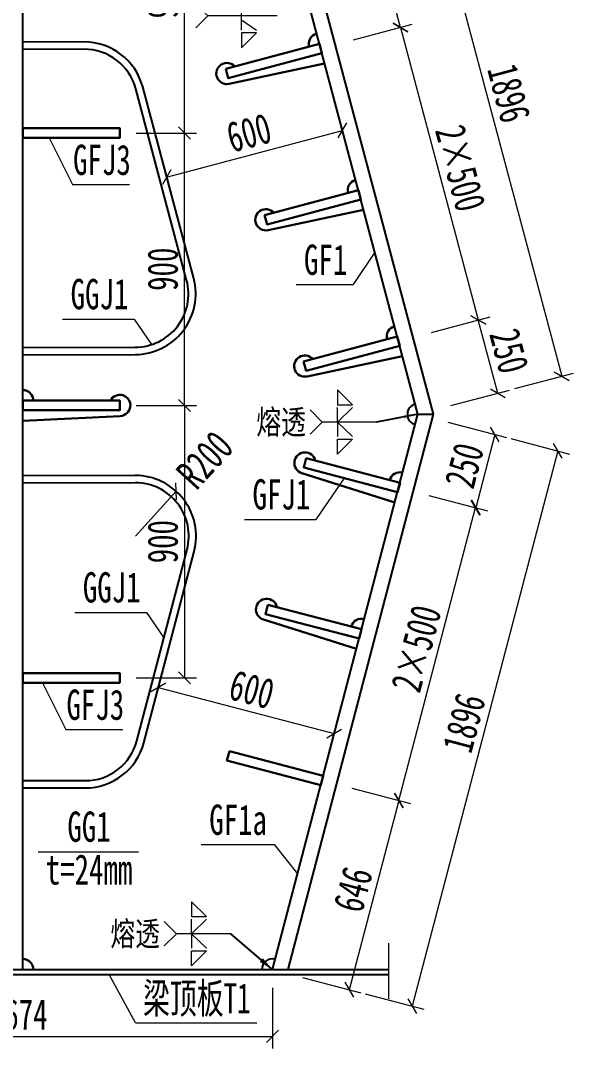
# Model space of a CAD drawing. Header units: millimetres. Extents: x -89049 to 410567, y -307459 to -100425.
# Drawn here: x 140154 to 141979, y -291453 to -288057 of the extents above; entities that cross this region are included whole.
import ezdxf
from ezdxf.enums import TextEntityAlignment as Align

# ---------------------------------------------------------------- set-up
doc = ezdxf.new("R2010")
doc.units = ezdxf.units.MM
doc.layers.get('Defpoints').update_dxf_attribs({"color": 8})
for name, color, linetype, lineweight in [('Dim', 4, 'Continuous', 15), ('文字', 7, 'Continuous', 15), ('桥 构造粗实', 1, 'Continuous', 30), ('细实线', 4, 'Continuous', 15), ('钢板粗线', 1, 'Continuous', 25)]:
    doc.layers.add(name, color=color, linetype=linetype, lineweight=lineweight)
doc.layers.add('Text', color=4, linetype='Continuous')
doc.styles.add('111', font='', dxfattribs={"width": 0.7})
doc.styles.add('BM_Dim', font='', dxfattribs={"width": 0.85})
doc.styles.add('SMEDI', font='', dxfattribs={"width": 0.75})
doc.styles.get("Standard").update_dxf_attribs({"font": ''})
doc.styles.get('111').set_extended_font_data('仿宋_GB2312')
doc.styles.get('BM_Dim').set_extended_font_data('仿宋_GB2312')
doc.styles.get('SMEDI').set_extended_font_data('仿宋_GB2312')
doc.styles.get('Standard').set_extended_font_data('仿宋_GB2312')
doc.dimstyles.new('200', dxfattribs={"dimscale": 0, "dimtxt": 2.5, "dimasz": 1, "dimexe": 1, "dimexo": 1, "dimgap": 0.6, "dimtad": 1, "dimdec": 0, "dimdsep": 46, "dimtxsty": '111', "dimblk": 'OBLIQUE', "dimcen": 0, "dimclrd": 4, "dimclre": 4, "dimclrt": 4, "dimadec": 1, "dimazin": 2, "dimtfac": 1, "dimtdec": 0, "dimtix": 1, "dimtmove": 2, "dimatfit": 3, "dimfxl": 4, "dimfxlon": 1, "dimtolj": 1, "dimlwd": -1, "dimlwe": -1, "dimarcsym": 0})
doc.dimstyles.new('MSteel_1.0_1.0', dxfattribs={"dimtxt": 3, "dimasz": 1.2, "dimexe": 1, "dimexo": 1, "dimgap": 1, "dimtad": 3, "dimtoh": 1, "dimdec": 0, "dimzin": 0, "dimdsep": 46, "dimtxsty": 'Standard', "dimblk": 'ARCHTICK', "dimcen": 0.09, "dimclrd": 3, "dimclre": 3, "dimadec": 0, "dimazin": 0, "dimtfac": 1, "dimtdec": 4, "dimtofl": 0, "dimtmove": 0, "dimatfit": 3, "dimfxl": 1, "dimtolj": 1, "dimtzin": 0, "dimarcsym": 0})

# ---------------------------------------------------------------- blocks, each defined once
blk = doc.blocks.new('_Oblique')
at = {"color": 0, "linetype": 'ByBlock', "lineweight": -2}
blk.add_line((-0.5, -0.5), (0.5, 0.5), dxfattribs=at)
blk = doc.blocks.new('*D2580')
at = {"layer": 'Defpoints', "color": 0, "transparency": 16777216}
for p in [(141664.9, -289046.6), (141401.6, -289116.6), (141465.8, -289358.2)]:
    blk.add_point(p, dxfattribs=at)
at = {"layer": '细实线', "color": 4, "transparency": 16777216}
for p, q in [((141510.3, -289087.7), (141703.6, -289036.3)), ((141729.1, -289288.2), (141664.9, -289046.6)), ((141574.5, -289329.3), (141767.8, -289277.9))]:
    blk.add_line(p, q, dxfattribs=at)
at = {"layer": '细实线', "color": 4, "transparency": 16777216, "xscale": 40, "yscale": 40, "zscale": 40}
for p, rotation in [((141664.9, -289046.6), 104.8871857028833), ((141729.1, -289288.2), 284.8871857028834)]:
    blk.add_blockref('_Oblique', p, dxfattribs=dict(at, rotation=rotation))
at = {"layer": '细实线', "color": 4, "transparency": 16777216, "insert": (141766.2, -289149), "char_height": 100, "attachment_point": 5, "rotation": 284.8872, "style": '111'}
blk.add_mtext('\\A1;250', dxfattribs=at)
blk = doc.blocks.new('*D2581')
at = {"layer": 'Defpoints', "color": 0, "transparency": 16777216}
for p in [(141144.6, -288150.2), (141664.9, -289046.6), (141401.6, -289116.6)]:
    blk.add_point(p, dxfattribs=at)
at = {"layer": '细实线', "color": 4, "transparency": 16777216}
for p, q in [((141253.4, -288121.3), (141446.7, -288069.9)), ((141408, -288080.2), (141664.9, -289046.6)), ((141510.3, -289087.7), (141703.6, -289036.3))]:
    blk.add_line(p, q, dxfattribs=at)
at = {"layer": '细实线', "color": 4, "transparency": 16777216, "xscale": 40, "yscale": 40, "zscale": 40}
for p, rotation in [((141408, -288080.2), 104.887185670717), ((141664.9, -289046.6), 284.887185670717)]:
    blk.add_blockref('_Oblique', p, dxfattribs=dict(at, rotation=rotation))
at = {"layer": '细实线', "color": 4, "transparency": 16777216, "insert": (141605.6, -288545), "char_height": 100, "attachment_point": 5, "rotation": 284.8872, "style": '111'}
blk.add_mtext('\\A1;\\f仿宋_GB2312|b0|i0|c134|p49;2×500', dxfattribs=at)
blk = doc.blocks.new('*D2582')
at = {"layer": 'Defpoints', "color": 0, "transparency": 16777216}
for p in [(141242, -287455.6), (140978.6, -287525.6), (141144.6, -288150.2)]:
    blk.add_point(p, dxfattribs=at)
at = {"layer": '细实线', "color": 4, "transparency": 16777216}
for p, q in [((141087.3, -287496.7), (141280.6, -287445.4)), ((141408, -288080.2), (141242, -287455.6)), ((141253.4, -288121.3), (141446.7, -288069.9))]:
    blk.add_line(p, q, dxfattribs=at)
at = {"layer": '细实线', "color": 4, "transparency": 16777216, "xscale": 40, "yscale": 40, "zscale": 40}
for p, rotation in [((141242, -287455.6), 104.8872432284968), ((141408, -288080.2), 284.8872432284967)]:
    blk.add_blockref('_Oblique', p, dxfattribs=dict(at, rotation=rotation))
at = {"layer": '细实线', "color": 4, "transparency": 16777216, "insert": (141394.1, -287749.5), "char_height": 100, "attachment_point": 5, "rotation": 284.8872, "style": '111'}
blk.add_mtext('\\A1;646', dxfattribs=at)
blk = doc.blocks.new('*D2584')
at = {"layer": 'Defpoints', "color": 0, "transparency": 16777216}
for p in [(140978.6, -287525.6), (141940, -289232.2), (141465.8, -289358.2)]:
    blk.add_point(p, dxfattribs=at)
at = {"layer": '细实线', "color": 4, "transparency": 16777216}
for p, q in [((141298.2, -287440.7), (141491.5, -287389.3)), ((141452.8, -287399.6), (141940, -289232.2)), ((141785.4, -289273.3), (141978.7, -289221.9))]:
    blk.add_line(p, q, dxfattribs=at)
at = {"layer": '细实线', "color": 4, "transparency": 16777216, "xscale": 40, "yscale": 40, "zscale": 40}
for p, rotation in [((141452.8, -287399.6), 104.8872052907259), ((141940, -289232.2), 284.8872052907259)]:
    blk.add_blockref('_Oblique', p, dxfattribs=dict(at, rotation=rotation))
at = {"layer": '细实线', "color": 4, "transparency": 16777216, "insert": (141765.6, -288297.5), "char_height": 100, "attachment_point": 5, "rotation": 284.8872, "style": '111'}
blk.add_mtext('\\A1;1896', dxfattribs=at)
blk = doc.blocks.new('*D2586')
at = {"layer": 'Defpoints', "color": 0, "transparency": 16777216}
for p in [(141465.8, -289358.2), (141402.4, -289600.1), (141656.2, -289666.6)]:
    blk.add_point(p, dxfattribs=at)
at = {"layer": '细实线', "color": 4, "transparency": 16777216}
for p, q in [((141564.8, -289384.2), (141758.3, -289434.9)), ((141719.6, -289424.7), (141656.2, -289666.6)), ((141501.5, -289626), (141694.9, -289676.7))]:
    blk.add_line(p, q, dxfattribs=at)
at = {"layer": '细实线', "color": 4, "transparency": 16777216, "xscale": 40, "yscale": 40, "zscale": 40}
for p, rotation in [((141719.6, -289424.7), 75.31779876453062), ((141656.2, -289666.6), 255.3177987645306)]:
    blk.add_blockref('_Oblique', p, dxfattribs=dict(at, rotation=rotation))
at = {"layer": '细实线', "color": 4, "transparency": 16777216, "insert": (141618.7, -289527.5), "char_height": 100, "attachment_point": 5, "rotation": 75.3178, "style": '111'}
blk.add_mtext('\\A1;250', dxfattribs=at)
blk = doc.blocks.new('*D2588')
at = {"layer": 'Defpoints', "color": 0, "transparency": 16777216}
for p in [(141402.4, -289600.1), (141656.1, -289666.5), (141149, -290567.4)]:
    blk.add_point(p, dxfattribs=at)
at = {"layer": '细实线', "color": 4, "transparency": 16777216}
for p, q in [((141501.4, -289626), (141694.8, -289676.7)), ((141402.7, -290633.9), (141656.1, -289666.5)), ((141247.9, -290593.3), (141441.4, -290644))]:
    blk.add_line(p, q, dxfattribs=at)
at = {"layer": '细实线', "color": 4, "transparency": 16777216, "xscale": 40, "yscale": 40, "zscale": 40}
for p, rotation in [((141656.1, -289666.5), 75.3177987966896), ((141402.7, -290633.9), 255.3177987966896)]:
    blk.add_blockref('_Oblique', p, dxfattribs=dict(at, rotation=rotation))
at = {"layer": '细实线', "color": 4, "transparency": 16777216, "insert": (141460.2, -290132.1), "char_height": 100, "attachment_point": 5, "rotation": 75.3178, "style": '111'}
blk.add_mtext('\\A1;\\f仿宋_GB2312|b0|i0|c134|p49;2×500', dxfattribs=at)
blk = doc.blocks.new('*D2590')
at = {"layer": 'Defpoints', "color": 0, "transparency": 16777216}
for p in [(141148.9, -290567.4), (140985.2, -291192.4), (141239, -291258.9)]:
    blk.add_point(p, dxfattribs=at)
at = {"layer": '细实线', "color": 4, "transparency": 16777216}
for p, q in [((141247.9, -290593.3), (141441.4, -290644)), ((141402.7, -290633.8), (141239, -291258.9)), ((141084.2, -291218.3), (141277.7, -291269))]:
    blk.add_line(p, q, dxfattribs=at)
at = {"layer": '细实线', "color": 4, "transparency": 16777216, "xscale": 40, "yscale": 40, "zscale": 40}
for p, rotation in [((141402.7, -290633.8), 75.32641837492767), ((141239, -291258.9), 255.3264183749276)]:
    blk.add_blockref('_Oblique', p, dxfattribs=dict(at, rotation=rotation))
at = {"layer": '细实线', "color": 4, "transparency": 16777216, "insert": (141251.6, -290928.2), "char_height": 100, "attachment_point": 5, "rotation": 75.3264, "style": '111'}
blk.add_mtext('\\A1;646', dxfattribs=at)
blk = doc.blocks.new('*D2592')
at = {"layer": 'Defpoints', "color": 0, "transparency": 16777216}
for p in [(141465.8, -289358.2), (140985.2, -291192.4), (141446.6, -291313.3)]:
    blk.add_point(p, dxfattribs=at)
at = {"layer": '细实线', "color": 4, "transparency": 16777216}
for p, q in [((141772.4, -289438.6), (141965.9, -289489.3)), ((141927.2, -289479.1), (141446.6, -291313.3)), ((141291.9, -291272.8), (141485.3, -291323.5))]:
    blk.add_line(p, q, dxfattribs=at)
at = {"layer": '细实线', "color": 4, "transparency": 16777216, "xscale": 40, "yscale": 40, "zscale": 40}
for p, rotation in [((141927.2, -289479.1), 75.31779900275511), ((141446.6, -291313.3), 255.3177990027551)]:
    blk.add_blockref('_Oblique', p, dxfattribs=dict(at, rotation=rotation))
at = {"layer": '细实线', "color": 4, "transparency": 16777216, "insert": (141617.7, -290378.1), "char_height": 100, "attachment_point": 5, "rotation": 75.3178, "style": '111'}
blk.add_mtext('\\A1;1896', dxfattribs=at)
blk = doc.blocks.new('*D2593')
at = {"layer": 'Defpoints', "color": 0, "transparency": 16777216}
for p in [(139311.1, -291192.4), (140985.4, -291192.4), (140985.4, -291413)]:
    blk.add_point(p, dxfattribs=at)
at = {"layer": '细实线', "color": 4, "transparency": 16777216}
for p, q in [((139311.1, -291253), (139311.1, -291453)), ((140985.4, -291253), (140985.4, -291453)), ((139311.1, -291413), (140985.4, -291413))]:
    blk.add_line(p, q, dxfattribs=at)
at = {"layer": '细实线', "color": 4, "transparency": 16777216, "xscale": 40, "yscale": 40, "zscale": 40, "rotation": 180}
blk.add_blockref('_Oblique', (139311.1, -291413), dxfattribs=at)
at = {"layer": '细实线', "color": 4, "transparency": 16777216, "xscale": 40, "yscale": 40, "zscale": 40}
blk.add_blockref('_Oblique', (140985.4, -291413), dxfattribs=at)
at = {"layer": '细实线', "color": 4, "transparency": 16777216, "insert": (140148.2, -291341.4), "char_height": 100, "attachment_point": 5, "style": '111'}
blk.add_mtext('\\A1;1674', dxfattribs=at)
blk = doc.blocks.new('*D2595')
at = {"layer": 'Defpoints', "color": 0, "transparency": 16777216}
for p in [(140650.7, -290101.1), (141231.3, -290252.5), (141189.5, -290412.4)]:
    blk.add_point(p, dxfattribs=at)
at = {"layer": '细实线', "color": 4, "transparency": 16777216}
for p, q in [((140640.6, -290139.8), (140598.9, -290299.7)), ((140609, -290261), (141189.5, -290412.4)), ((141221.2, -290291.2), (141179.4, -290451.1))]:
    blk.add_line(p, q, dxfattribs=at)
at = {"layer": '细实线', "color": 4, "transparency": 16777216, "xscale": 40, "yscale": 40, "zscale": 40}
for p, rotation in [((140609, -290261), 165.376791915916), ((141189.5, -290412.4), 345.376791915916)]:
    blk.add_blockref('_Oblique', p, dxfattribs=dict(at, rotation=rotation))
at = {"layer": '细实线', "color": 4, "transparency": 16777216, "insert": (140917.3, -290267.4), "char_height": 100, "attachment_point": 5, "rotation": 345.3768, "style": '111'}
blk.add_mtext('\\A1;600', dxfattribs=at)
blk = doc.blocks.new('*D2597')
at = {"layer": 'Defpoints', "color": 0, "transparency": 16777216}
for p in [(141186, -288306.8), (141216.3, -288420.2), (140606.3, -288461.4)]:
    blk.add_point(p, dxfattribs=at)
at = {"layer": '细实线', "color": 4, "transparency": 16777216}
for p, q in [((141196.3, -288345.5), (141226.6, -288458.9)), ((140636.5, -288574.8), (141216.3, -288420.2)), ((140616.6, -288500), (140646.8, -288613.4))]:
    blk.add_line(p, q, dxfattribs=at)
at = {"layer": '细实线', "color": 4, "transparency": 16777216, "xscale": 40, "yscale": 40, "zscale": 40}
for p, rotation in [((141216.3, -288420.2), 14.92627879138355), ((140636.5, -288574.8), 194.9262787913835)]:
    blk.add_blockref('_Oblique', p, dxfattribs=dict(at, rotation=rotation))
at = {"layer": '细实线', "color": 4, "transparency": 16777216, "insert": (140908, -288428.3), "char_height": 100, "attachment_point": 5, "rotation": 14.9263, "style": '111'}
blk.add_mtext('\\A1;600', dxfattribs=at)
blk = doc.blocks.new('*D2607')
at = {"layer": 'Defpoints', "color": 0, "transparency": 16777216}
for p in [(140668.1, -289612.6), (140533.4, -289760.5)]:
    blk.add_point(p, dxfattribs=at)
at = {"layer": '细实线', "color": 4, "transparency": 16777216}
for p, q in [((140668.1, -289612.6), (140533.4, -289760.5)), ((140533.4, -289760.5), (140668.1, -289612.6))]:
    blk.add_line(p, q, dxfattribs=at)
at = {"layer": '细实线', "color": 4, "transparency": 16777216, "xscale": 40, "yscale": 40, "zscale": 40, "rotation": 47.67777408074481}
blk.add_blockref('_Oblique', (140668.1, -289612.6), dxfattribs=at)
at = {"layer": '细实线', "color": 4, "transparency": 16777216, "insert": (140762.5, -289508.9), "char_height": 100, "attachment_point": 5, "rotation": 47.6778, "style": '111'}
blk.add_mtext('\\A1;R200', dxfattribs=at)
blk = doc.blocks.new('全融透2')
at = {"layer": 'Dim'}
blk.add_line((0, 0), (-4.479, 0), dxfattribs=at)
for points in [[(-3.227, 2.645), (-3.227, 1.414), (-1.995, 1.414)], [(-3.227, -2.645), (-3.227, -1.414), (-1.995, -1.414)]]:
    blk.add_lwpolyline(points, close=True, dxfattribs=at)
for points in [[(-5.479, 1), (-4.479, 0), (-5.479, -1)], [(-1.995, 1.206), (-3.227, 0), (-3.227, 1.206)], [(-1.995, -1.206), (-3.227, 0), (-3.227, -1.206)]]:
    blk.add_lwpolyline(points, dxfattribs=at)
at = {"layer": 'Text', "style": 'SMEDI', "width": 0.75}
blk.add_text('熔透', height=2, dxfattribs=at).set_placement((-9.923, 0), align=Align.MIDDLE_LEFT)
blk = doc.blocks.new('_ArchTick')
at = {"color": 0, "linetype": 'ByBlock', "const_width": 0.15}
blk.add_lwpolyline([(-0.5, -0.5), (0.5, 0.5)], dxfattribs=at)
blk = doc.blocks.new('半融透2')
at = {"layer": 'Dim'}
for p, q in [((-2.953, 0.335), (-1.722, 1.206)), ((0, 0), (-5.713, 0)), ((-2.953, -0.335), (-1.722, -1.206))]:
    blk.add_line(p, q, dxfattribs=at)
for points in [[(-1.722, 1.414), (-2.953, 1.414), (-2.953, 2.645)], [(-1.722, -1.414), (-2.953, -1.414), (-2.953, -2.645)]]:
    blk.add_lwpolyline(points, close=True, dxfattribs=at)
for points in [[(-6.713, -1), (-5.713, 0), (-6.713, 1)], [(-2.953, -1.206), (-2.953, 0), (-2.953, 1.206)]]:
    blk.add_lwpolyline(points, dxfattribs=at)
at = {"layer": 'Text', "style": 'SMEDI', "width": 0.75}
blk.add_text('7', height=2, dxfattribs=at).set_placement((-5.104, 3.422), align=Align.MIDDLE_LEFT)
blk = doc.blocks.new('28-280过焊孔')
at = {"layer": '桥 构造粗实', "color": 7}
blk.add_line((51, 0), (35, 321.7), dxfattribs=at)
for centre, start, end in [((0, 320), 2.8591, 242.8016), ((-16, 0), 90, 180)]:
    blk.add_arc(centre, 35, start, end, dxfattribs=at)
blk = doc.blocks.new('*D4570')
at = {"layer": 'Defpoints', "color": 0, "transparency": 16777216}
for p in [(140481.8, -288428.9), (140695.4, -288428.9), (140481.8, -289328.9)]:
    blk.add_point(p, dxfattribs=at)
at = {"layer": '细实线', "color": 4, "transparency": 16777216}
for p, q in [((140535.4, -288428.9), (140735.4, -288428.9)), ((140695.4, -289328.9), (140695.4, -288428.9)), ((140535.4, -289328.9), (140735.4, -289328.9))]:
    blk.add_line(p, q, dxfattribs=at)
at = {"layer": '细实线', "color": 4, "transparency": 16777216, "xscale": 40, "yscale": 40, "zscale": 40}
for p, rotation in [((140695.4, -288428.9), 90), ((140695.4, -289328.9), 270)]:
    blk.add_blockref('_Oblique', p, dxfattribs=dict(at, rotation=rotation))
at = {"layer": '细实线', "color": 4, "transparency": 16777216, "insert": (140623.9, -288878.9), "char_height": 100, "attachment_point": 5, "rotation": 90, "style": '111'}
blk.add_mtext('\\A1;900', dxfattribs=at)
blk = doc.blocks.new('*D4571')
at = {"layer": 'Defpoints', "color": 0, "transparency": 16777216}
for p in [(140481.8, -289328.9), (140481.8, -290228.9), (140695.4, -290228.9)]:
    blk.add_point(p, dxfattribs=at)
at = {"layer": '细实线', "color": 4, "transparency": 16777216}
for p, q in [((140535.4, -289328.9), (140735.4, -289328.9)), ((140695.4, -289328.9), (140695.4, -290228.9)), ((140535.4, -290228.9), (140735.4, -290228.9))]:
    blk.add_line(p, q, dxfattribs=at)
at = {"layer": '细实线', "color": 4, "transparency": 16777216, "xscale": 40, "yscale": 40, "zscale": 40}
for p, rotation in [((140695.4, -289328.9), 90), ((140695.4, -290228.9), 270)]:
    blk.add_blockref('_Oblique', p, dxfattribs=dict(at, rotation=rotation))
at = {"layer": '细实线', "color": 4, "transparency": 16777216, "insert": (140623.9, -289778.9), "char_height": 100, "attachment_point": 5, "rotation": 90, "style": '111'}
blk.add_mtext('\\A1;900', dxfattribs=at)
blk = doc.blocks.new('*D4572')
at = {"layer": 'Defpoints', "color": 0, "transparency": 16777216}
for p in [(140481.8, -287528.9), (140695.4, -287528.9), (140481.8, -288428.9)]:
    blk.add_point(p, dxfattribs=at)
at = {"layer": '细实线', "color": 4, "transparency": 16777216}
for p, q in [((140535.4, -287528.9), (140735.4, -287528.9)), ((140695.4, -288428.9), (140695.4, -287528.9)), ((140535.4, -288428.9), (140735.4, -288428.9))]:
    blk.add_line(p, q, dxfattribs=at)
at = {"layer": '细实线', "color": 4, "transparency": 16777216, "xscale": 40, "yscale": 40, "zscale": 40}
for p, rotation in [((140695.4, -287528.9), 90), ((140695.4, -288428.9), 270)]:
    blk.add_blockref('_Oblique', p, dxfattribs=dict(at, rotation=rotation))
at = {"layer": '细实线', "color": 4, "transparency": 16777216, "insert": (140623.9, -287978.9), "char_height": 100, "attachment_point": 5, "rotation": 90, "style": '111'}
blk.add_mtext('\\A1;900', dxfattribs=at)

msp = doc.modelspace()

# ---------------------------------------------------------------- linework, layer by layer
at = {"layer": '桥 构造粗实', "color": 7}
for points in [[(140831.3, -288216.9), (140839.5, -288247.9), (141148.8, -288165.7), (141140.5, -288134.7)], [(140161.8, -288412.9), (140161.8, -288444.9), (140481.8, -288444.9), (140481.8, -288412.9)], [(140959.7, -288700.2), (140968, -288731.1), (141277.2, -288648.9), (141269, -288617.9)], [(141088.2, -289183.4), (141096.4, -289214.3), (141405.7, -289132.1), (141397.5, -289101.2)], [(140161.8, -289312.9), (140161.8, -289344.9), (140481.8, -289344.9), (140481.8, -289312.9)], [(141096.9, -289503.5), (141088.8, -289534.4), (141398.4, -289615.5), (141406.5, -289584.6)], [(140970.2, -289987.2), (140962.1, -290018.1), (141271.6, -290099.2), (141279.8, -290068.3)], [(140161.8, -290212.9), (140161.8, -290244.9), (140481.8, -290244.9), (140481.8, -290212.9)], [(140843.5, -290470.8), (140835.4, -290501.8), (141144.9, -290582.9), (141153, -290551.9)]]:
    msp.add_lwpolyline(points, close=True, dxfattribs=at)
at = {"layer": '桥 构造粗实'}
msp.add_arc((140161.8, -291192.4), 35, 0, 90, dxfattribs=at)
at = {"layer": '细实线'}
for p, q in [((140249.1, -288444.9), (140325.3, -288599)), ((140325.3, -288599), (140513.4, -288599)), ((141323.5, -288822.5), (141251.4, -288928.9)), ((141063.3, -288928.9), (141251.4, -288928.9)), ((140292.8, -289043.9), (140529.4, -289043.9)), ((140529.4, -289043.9), (140586.8, -289127.8)), ((141129.7, -289705.5), (141223, -289569.6)), ((140893.1, -289705.5), (141129.7, -289705.5)), ((140333.3, -290012.7), (140569.8, -290012.7)), ((140569.8, -290012.7), (140627.3, -290096.6)), ((140227.3, -290244.9), (140303.5, -290399)), ((140303.5, -290399), (140491.6, -290399)), ((140750.3, -290778.8), (140991, -290778.8)), ((140991, -290778.8), (141068.1, -290876)), ((140212.7, -290803.2), (140543.4, -290803.2)), ((141368.4, -291105.4), (141368.4, -291289)), ((140533.4, -291368.8), (140446.9, -291208.4)), ((140533.4, -291368.8), (140934.3, -291368.8))]:
    msp.add_line(p, q, dxfattribs=at)
at = {"layer": '钢板粗线'}
for p, q in [((140161.8, -291192.4), (140161.8, -287528.9)), ((141465.8, -289358.2), (141517.5, -289358.1)), ((138962.1, -291192.4), (141368.4, -291192.4)), ((138962.1, -291208.4), (141368.4, -291208.4))]:
    msp.add_line(p, q, dxfattribs=at)
for points in [[(140985.2, -291192.4), (141465.8, -289358.2), (140978.6, -287525.6)], [(141036.9, -291192.4), (141517.5, -289358.1), (141030.3, -287525.4)]]:
    msp.add_lwpolyline(points, dxfattribs=at)
for points in [[(140161.8, -289161.4), (140532.7, -289160.5, 0.491789), (140725.6, -288909.1), (140557.4, -288276.7, 0.34112), (140363.4, -288128.1), (140161.8, -288128.9)], [(140161.8, -289137.4), (140532.7, -289136.5, 0.491789), (140702.4, -288915.3), (140534.3, -288282.9, 0.34112), (140363.5, -288152.1), (140161.8, -288152.9)], [(140161.8, -290592.4), (140367.8, -290592.4, 0.341001), (140561.3, -290443.1), (140726.9, -289811.2, 0.492168), (140532.9, -289560.5), (140161.8, -289561.4)], [(140161.8, -290568.4), (140367.8, -290568.4, 0.341001), (140538.1, -290437), (140703.7, -289805.1, 0.492168), (140533, -289584.5), (140161.8, -289585.4)]]:
    msp.add_lwpolyline(points, format="xyb", dxfattribs=at)
for centre, start, end in [((141465.8, -289358.2), 104.8872, 255.3178), ((140985.2, -291192.4), 75.3178, 180)]:
    msp.add_arc(centre, 35, start, end, dxfattribs=at)

# ---------------------------------------------------------------- block references
at = {"layer": '细实线', "xscale": 40, "yscale": 40, "zscale": 40}
for name, p in [('半融透2', (141001.3, -288041.3)), ('全融透2', (141329.2, -289383.6)), ('全融透2', (140847.7, -291074))]:
    msp.add_blockref(name, p, dxfattribs=at)
at = {"layer": '细实线', "xscale": -1}
for p, rotation in [((141144.6, -288150.2), 104.8872928398066), ((141273.1, -288633.4), 104.8872928398066), ((141401.6, -289116.6), 104.8872928398066), ((141402.4, -289600.1), 75.31859076746817), ((141275.7, -290083.7), 75.31859076746817)]:
    msp.add_blockref('28-280过焊孔', p, dxfattribs=dict(at, rotation=rotation))
at = {"layer": '细实线', "rotation": 269.9999999999599}
msp.add_blockref('28-280过焊孔', (140161.8, -289328.9), dxfattribs=at)

# ---------------------------------------------------------------- texts
at = {"layer": '文字', "style": 'BM_Dim'}
for s, width, p in [('GFJ3', 0.7, (140423, -288597.5)), ('GF1', 0.7, (141161, -288927.5)), ('GGJ1', 0.7, (140414.7, -289041)), ('GFJ1', 0.7, (141015, -289702.6)), ('GGJ1', 0.7, (140455.1, -290009.8)), ('GFJ3', 0.7, (140401.1, -290397.5)), ('GF1a', 0.7, (140872.2, -290777.4)), ('GG1', 0.7, (140380.3, -290800.3)), ('t=24mm', 0.7, (140380.3, -290941.6)), ('梁顶板T1', 0.65, (140735.8, -291367.4))]:
    msp.add_text(s, height=100, dxfattribs=dict(at, width=width)).set_placement(p, align=Align.BOTTOM_CENTER)

# ---------------------------------------------------------------- dimensions: what is measured, and where the dimension line sits
at = {"layer": '细实线'}
for p1, p2, distance, picture, middle in [((140978.6, -287525.6), (141465.8, -289358.2), 490.7, '*D2584', (141765.6, -288297.5)), ((141144.6, -288150.2), (140978.6, -287525.6), -272.5, '*D2582', (141394.1, -287749.5)), ((140606.3, -288461.4), (141186, -288306.8), -117.4, '*D2597', (140908, -288428.3)), ((141465.8, -289358.2), (141401.6, -289116.6), -272.5, '*D2580', (141766.2, -289149)), ((141465.8, -289358.2), (140985.2, -291192.4), 477, '*D2592', (141617.7, -290378.1)), ((141465.8, -289358.2), (141402.4, -289600.1), 262.4, '*D2586', (141618.7, -289527.5)), ((140650.7, -290101.1), (141231.3, -290252.5), -165.2, '*D2595', (140917.3, -290267.4)), ((141148.9, -290567.4), (140985.2, -291192.4), 262.3, '*D2590', (141251.6, -290928.2))]:
    dim = msp.add_aligned_dim(p1=p1, p2=p2, distance=distance, dimstyle='200', override={"dimscale": 40, "dimblk": 'Oblique'}, dxfattribs=at)
    dim.commit()
    dim.dimension.update_dxf_attribs({"geometry": picture, "text_midpoint": middle})
for base, p1, p2, angle, picture, middle in [((140695.4, -287528.9), (140481.8, -288428.9), (140481.8, -287528.9), 90, '*D4572', (140623.9, -287978.9)), ((140695.4, -288428.9), (140481.8, -289328.9), (140481.8, -288428.9), 90, '*D4570', (140623.9, -288878.9)), ((140695.4, -290228.9), (140481.8, -289328.9), (140481.8, -290228.9), 270, '*D4571', (140623.9, -289778.9))]:
    dim = msp.add_linear_dim(base=base, p1=p1, p2=p2, angle=angle, dimstyle='200', override={"dimscale": 40, "dimblk": 'Oblique'}, dxfattribs=at)
    dim.commit()
    dim.dimension.update_dxf_attribs({"geometry": picture, "text_midpoint": middle})
for p1, p2, distance, picture, middle in [((141144.6, -288150.2), (141401.6, -289116.6), 272.5, '*D2581', (141605.6, -288545)), ((141149, -290567.4), (141402.4, -289600.1), -262.3, '*D2588', (141460.2, -290132.1))]:
    dim = msp.add_aligned_dim(p1=p1, p2=p2, distance=distance, text='\\f仿宋_GB2312|b0|i0|c134|p49;2×500', dimstyle='200', override={"dimscale": 40, "dimtxsty": '111', "dimblk": 'Oblique'}, dxfattribs=at)
    dim.commit()
    dim.dimension.update_dxf_attribs({"geometry": picture, "text_midpoint": middle})
dim = msp.add_radius_dim(center=(140533.4, -289760.5), mpoint=(140668.1, -289612.6), dimstyle='200', override={"dimscale": 40, "dimblk": 'Oblique'}, dxfattribs=at)
dim.commit()
dim.dimension.update_dxf_attribs({"geometry": '*D2607', "text_midpoint": (140762.5, -289508.9), "dimtype": 164})
dim = msp.add_linear_dim(base=(140985.4, -291413), p1=(139311.1, -291192.4), p2=(140985.4, -291192.4), dimstyle='200', override={"dimscale": 40, "dimblk": 'Oblique'}, dxfattribs=at)
dim.commit()
dim.dimension.update_dxf_attribs({"geometry": '*D2593', "text_midpoint": (140148.2, -291341.4)})

# ---------------------------------------------------------------- leaders
at = {"layer": 'Dim'}
for points in [[(141465.8, -289358.2), (141329.2, -289383.6)], [(140985.4, -291192.4), (140847.7, -291074)]]:
    msp.add_leader(points, dimstyle='MSteel_1.0_1.0', override={"dimscale": 40, "dimclrd": 256}, dxfattribs=at)

doc.saveas('drawing.dxf')
